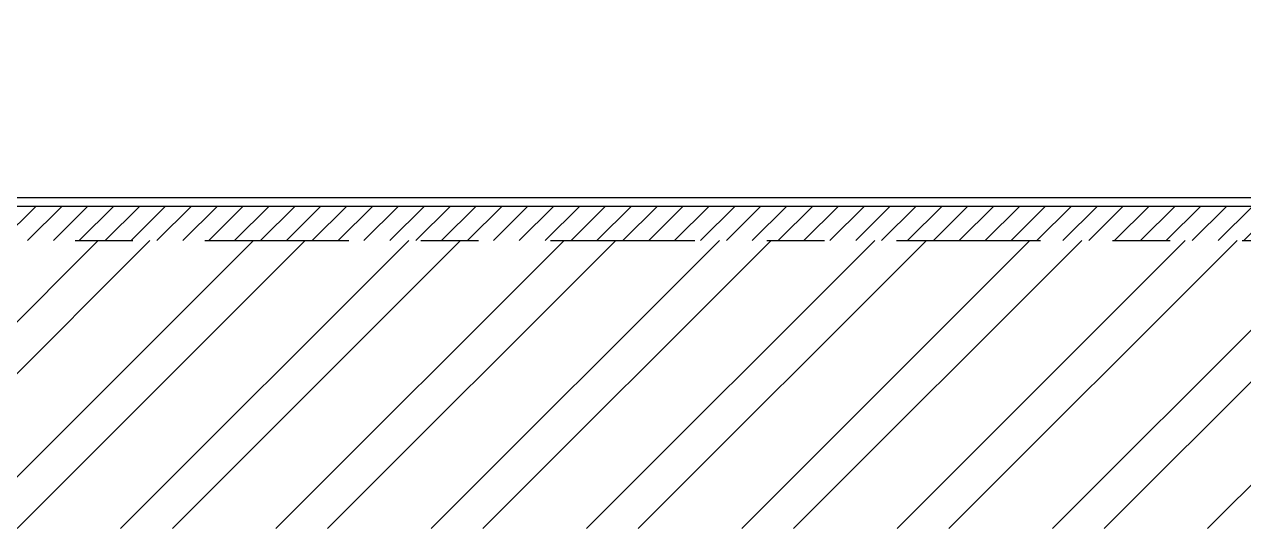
# Model space of a CAD drawing. Header units: millimetres. Extents: x 105 to 1807, y -268 to 915.
# Drawn here: x 988.356 to 990.471, y 434.213 to 435.088 of the extents above; entities that cross this region are included whole.
import ezdxf

# ---------------------------------------------------------------- set-up
doc = ezdxf.new("R2010")
doc.units = ezdxf.units.MM
doc.linetypes.add('TRAZO_Y_PUNTO', pattern=[1, 0.5, -0.25, 0, -0.25])
for name, color, linetype in [('ENLUCIDO', 8, 'Continuous'), ('MURO', 6, 'Continuous'), ('SOMBREADO', 8, 'Continuous')]:
    doc.layers.add(name, color=color, linetype=linetype)

msp = doc.modelspace()

# ---------------------------------------------------------------- hatches: boundary and pattern name
at = {"layer": 'SOMBREADO'}
h = msp.add_hatch(dxfattribs=at)
h.set_pattern_fill('ANSI31', color=256, scale=0.01, style=0)
h.set_pattern_definition([(45, (804.349767, 370.048774), (-0.0224506403, 0.0224506403), [])])
h.paths.add_polyline_path([(987.7538, 437.2027), (987.3338, 437.2027), (987.3338, 437.2621), (987.2638, 437.2621), (987.2638, 437.2027), (985.4964, 437.2027), (985.4964, 437.0827), (987.6338, 437.0827), (987.6338, 434.7127), (994.1738, 434.7127), (994.1738, 434.9345), (994.1038, 434.9345), (994.1038, 434.7727), (987.7538, 434.7727)])
h = msp.add_hatch(dxfattribs=at)
h.set_pattern_fill('ANSI32', color=256, scale=0.02, style=0)
h.set_pattern_definition([(45, (851.61878, 370.04877), (-0.13470384, 0.13470384), []), (45, (851.70858, 370.04877), (-0.13470384, 0.13470384), [])])
h.paths.add_polyline_path([(994.3488, 434.7127), (987.6188, 434.7127), (987.6188, 434.2127), (994.3488, 434.2127)])

# ---------------------------------------------------------------- linework, layer by layer
at = {"layer": 'ENLUCIDO'}
msp.add_line((987.7688, 434.7877), (994.0888, 434.7877), dxfattribs=at)
at = {"layer": 'MURO'}
msp.add_line((987.7538, 434.7727), (994.1038, 434.7727), dxfattribs=at)
at = {"layer": 'MURO', "color": 5, "linetype": 'TRAZO_Y_PUNTO', "ltscale": 0.5}
msp.add_line((987.4688, 434.7127), (994.4988, 434.7127), dxfattribs=at)

doc.saveas('drawing.dxf')
